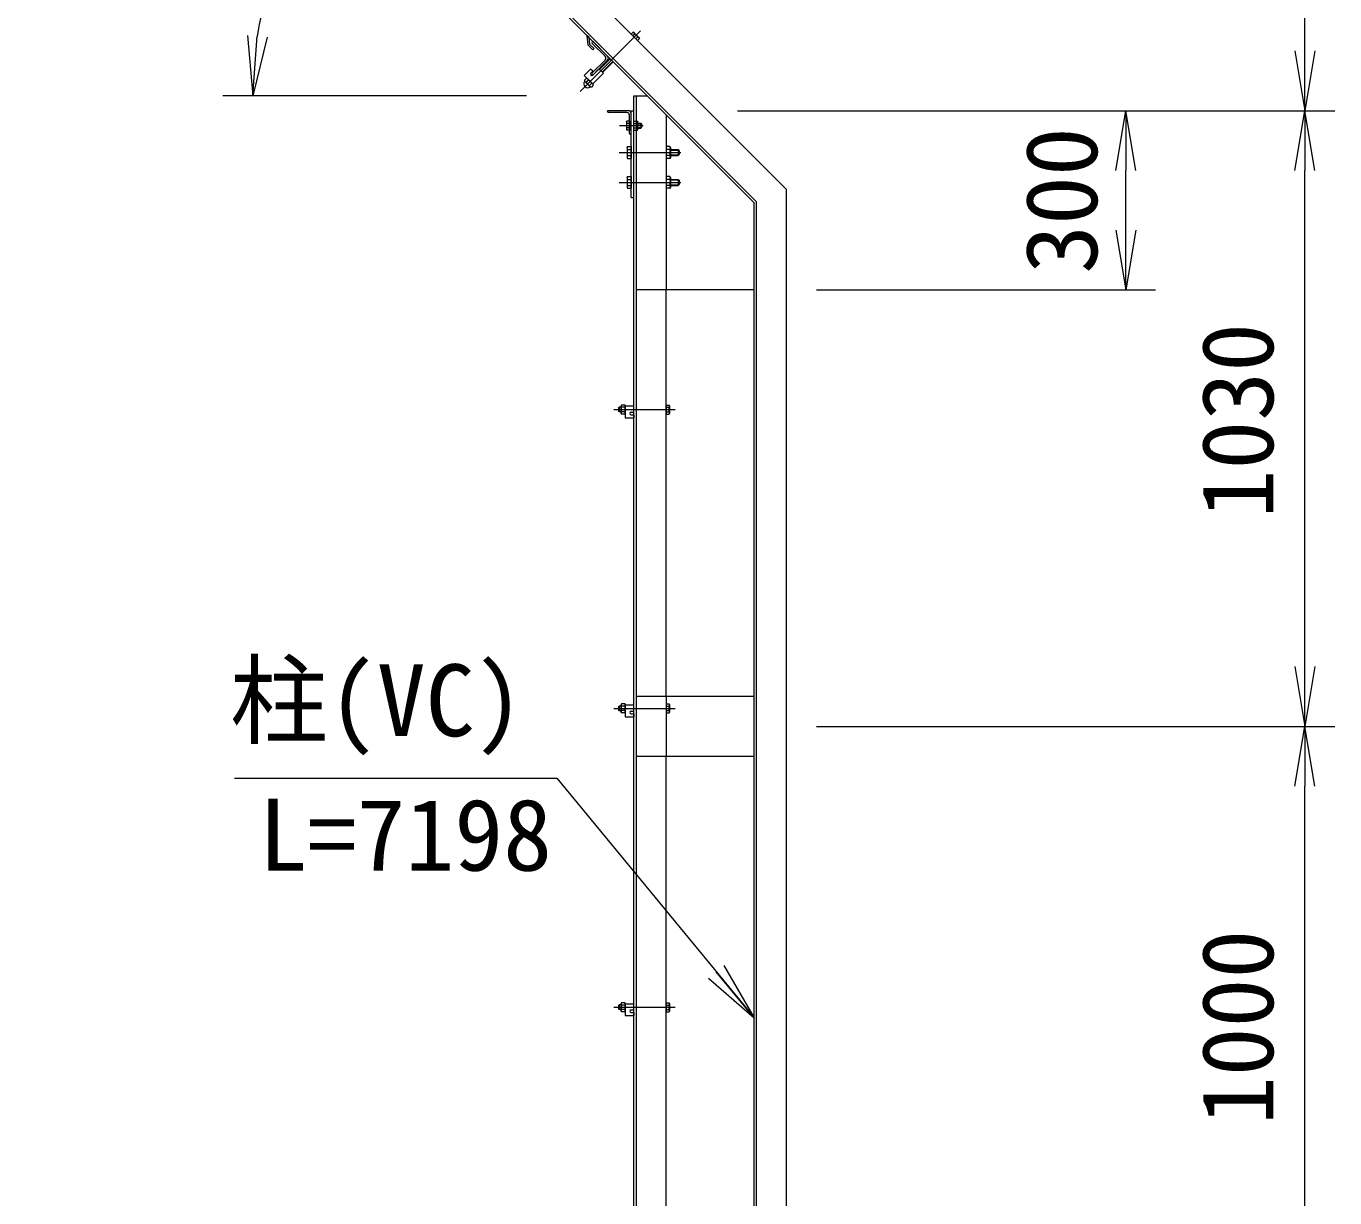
# Model space of a CAD drawing. Units: millimetres, scale not verified. Extents: x -10500 to 10500, y -7425 to 7425.
# Drawn here: x -2399 to -211, y -637 to 1323 of the extents above; entities that cross this region are included whole.
import ezdxf
from ezdxf.enums import TextEntityAlignment as Align

# ---------------------------------------------------------------- set-up
doc = ezdxf.new("R2010")
doc.units = ezdxf.units.MM
doc.header["$LTSCALE"] = 50
doc.linetypes.add('DASHED', pattern=[7.5, 6, -1.5])
doc.linetypes.add('USER1', pattern=[50.8, 31.75, -6.35, 6.35, -6.35])
for name, color, linetype, lineweight in [('0-0_D-STR3', 3, 'Continuous', 13), ('0-1_D-STR1', 1, 'Continuous', 18), ('0-2_D-BMK', 2, 'USER1', 13), ('0-4_D-STR-TXT', 7, 'Continuous', 9), ('0-6_D-STR-DIM', 7, 'Continuous', 9), ('0-7_0', 7, 'Continuous', 9)]:
    doc.layers.add(name, color=color, linetype=linetype, lineweight=lineweight)
doc.styles.add('ＭＳ ゴシック', font='')
doc.styles.get('ＭＳ ゴシック').set_extended_font_data('MS Gothic')

# ---------------------------------------------------------------- blocks, each defined once
blk = doc.blocks.new('_Open')
at = {"layer": '0-7_0'}
blk.add_line((-50, 8.33), (0, 0), dxfattribs=at)
blk.add_lwpolyline([(-50, -8.33), (0, 0), (-50, 0)], dxfattribs=at)

msp = doc.modelspace()

# ---------------------------------------------------------------- linework, layer by layer
at = {"layer": '0-0_D-STR3'}
for p, q in [((-1387.56, 1310.21), (-1384.31, 1313.46)), ((-1382.96, 1313.1), (-1384.31, 1313.46)), ((-1376.95, 1299.59), (-1387.56, 1310.21)), ((-1384.91, 1307.56), (-1381.66, 1310.81)), ((-1374.06, 1304.19), (-1382.96, 1313.1)), ((-1379.6, 1302.25), (-1376.35, 1305.5)), ((-1376.95, 1299.59), (-1373.69, 1302.85)), ((-1374.06, 1304.19), (-1373.69, 1302.85)), ((-1423.27, 1269.55), (-1441.12, 1251.69)), ((-1465.87, 1241.09), (-1455.27, 1251.69)), ((-1451.73, 1248.16), (-1455.27, 1251.69)), ((-1455.09, 1244.8), (-1451.73, 1248.16)), ((-1451.91, 1241.62), (-1441.48, 1252.05)), ((-1434.05, 1244.62), (-1441.48, 1252.05)), ((-1422.74, 1269.02), (-1440.59, 1251.16)), ((-1418.14, 1264.42), (-1436, 1246.57)), ((-1417.61, 1263.89), (-1435.47, 1246.04)), ((-1451.73, 1226.94), (-1465.87, 1241.09)), ((-1462.41, 1236.21), (-1465.59, 1233.02)), ((-1456.16, 1222.18), (-1464.89, 1230.91)), ((-1456.16, 1222.18), (-1464.89, 1230.91)), ((-1462.73, 1230.16), (-1459.54, 1233.34)), ((-1451.57, 1226.78), (-1460.3, 1235.51)), ((-1451.57, 1226.78), (-1460.3, 1235.51)), ((-1457, 1224.43), (-1453.82, 1227.62)), ((-1451.73, 1226.94), (-1434.05, 1244.62)), ((-1450.95, 1224.75), (-1454.14, 1221.57)), ((-1387.29, 1037.07), (-1387.29, 1182.07)), ((-1387.29, 1182.07), (-1382.79, 1182.07)), ((-1395.59, 1163.37), (-1394.9, 1164.58)), ((-1395.59, 1163.37), (-1395.59, 1150.77)), ((-1390.29, 1164.58), (-1394.9, 1164.58)), ((-1390.29, 1160.82), (-1394.9, 1160.82)), ((-1390.29, 1164.58), (-1390.29, 1149.56)), ((-1382.79, 1164.58), (-1377.02, 1164.58)), ((-1382.79, 1149.56), (-1382.79, 1164.58)), ((-1382.79, 1160.82), (-1377.02, 1160.82)), ((-1377.02, 1164.58), (-1376.29, 1163.32)), ((-1376.29, 1150.82), (-1376.29, 1163.32)), ((-1376.29, 1161.07), (-1371.49, 1161.07)), ((-1376.29, 1160.32), (-1370.74, 1160.32)), ((-1371.49, 1161.07), (-1370.29, 1159.87)), ((-1371.49, 1161.07), (-1371.49, 1153.07)), ((-1395.59, 1150.77), (-1394.9, 1149.56)), ((-1390.29, 1153.32), (-1394.9, 1153.32)), ((-1390.29, 1149.56), (-1394.9, 1149.56)), ((-1382.79, 1153.32), (-1377.02, 1153.32)), ((-1382.79, 1149.56), (-1377.02, 1149.56)), ((-1377.02, 1149.56), (-1376.29, 1150.82)), ((-1376.29, 1153.82), (-1370.74, 1153.82)), ((-1376.29, 1153.07), (-1371.49, 1153.07)), ((-1371.49, 1153.07), (-1370.29, 1154.27)), ((-1370.29, 1159.87), (-1370.29, 1154.27)), ((-1394.29, 1120.32), (-1393.39, 1121.88)), ((-1394.29, 1120.32), (-1394.29, 1103.82)), ((-1393.39, 1121.88), (-1387.29, 1121.88)), ((-1393.39, 1116.98), (-1387.29, 1116.98)), ((-1387.29, 1121.88), (-1387.29, 1102.25)), ((-1394.29, 1103.82), (-1393.39, 1102.25)), ((-1393.39, 1107.16), (-1387.29, 1107.16)), ((-1393.39, 1102.25), (-1387.29, 1102.25)), ((-1394.29, 1070.32), (-1393.39, 1071.88)), ((-1394.29, 1070.32), (-1394.29, 1053.82)), ((-1394.29, 1053.82), (-1393.39, 1052.25)), ((-1393.39, 1071.88), (-1387.29, 1071.88)), ((-1393.39, 1066.98), (-1387.29, 1066.98)), ((-1393.39, 1057.16), (-1387.29, 1057.16)), ((-1393.39, 1052.25), (-1387.29, 1052.25)), ((-1387.29, 1071.88), (-1387.29, 1052.25)), ((-1387.29, 1037.07), (-1382.79, 1037.07)), ((-1407.59, 686.07), (-1408.79, 684.87)), ((-1408.79, 684.87), (-1408.79, 679.27)), ((-1407.59, 678.07), (-1408.79, 679.27)), ((-1407.59, 686.07), (-1407.59, 678.07)), ((-1404.29, 686.07), (-1407.59, 686.07)), ((-1403.57, 689.58), (-1404.29, 688.32)), ((-1404.29, 675.82), (-1404.29, 688.32)), ((-1397.79, 689.58), (-1403.57, 689.58)), ((-1397.79, 685.82), (-1403.57, 685.82)), ((-1397.79, 674.56), (-1397.79, 689.58)), ((-1397.79, 688.07), (-1382.79, 688.07)), ((-1397.79, 688.07), (-1397.79, 668.07)), ((-1328.79, 689.58), (-1324.19, 689.58)), ((-1328.79, 689.58), (-1328.79, 674.56)), ((-1328.79, 685.82), (-1324.19, 685.82)), ((-1323.49, 688.37), (-1324.19, 689.58)), ((-1323.49, 688.37), (-1323.49, 675.77)), ((-1404.29, 678.07), (-1407.59, 678.07)), ((-1403.57, 674.56), (-1404.29, 675.82)), ((-1397.79, 678.32), (-1403.57, 678.32)), ((-1397.79, 674.56), (-1403.57, 674.56)), ((-1397.79, 668.07), (-1382.79, 668.07)), ((-1387.54, 677.57), (-1382.79, 677.57)), ((-1387.54, 673.07), (-1382.79, 673.07)), ((-1382.79, 673.07), (-1382.79, 668.07)), ((-1328.79, 678.32), (-1324.19, 678.32)), ((-1328.79, 674.56), (-1324.19, 674.56)), ((-1323.49, 675.77), (-1324.19, 674.56)), ((-1407.59, 186.07), (-1408.79, 184.87)), ((-1408.79, 184.87), (-1408.79, 179.27)), ((-1407.59, 178.07), (-1408.79, 179.27)), ((-1407.59, 186.07), (-1407.59, 178.07)), ((-1404.29, 186.07), (-1407.59, 186.07)), ((-1404.29, 178.07), (-1407.59, 178.07)), ((-1403.57, 189.58), (-1404.29, 188.32)), ((-1404.29, 175.82), (-1404.29, 188.32)), ((-1403.57, 174.56), (-1404.29, 175.82)), ((-1397.79, 189.58), (-1403.57, 189.58)), ((-1397.79, 185.82), (-1403.57, 185.82)), ((-1397.79, 178.32), (-1403.57, 178.32)), ((-1397.79, 174.56), (-1397.79, 189.58)), ((-1397.79, 188.07), (-1382.79, 188.07)), ((-1397.79, 188.07), (-1397.79, 168.07)), ((-1387.54, 177.57), (-1382.79, 177.57)), ((-1328.79, 189.58), (-1324.19, 189.58)), ((-1328.79, 189.58), (-1328.79, 174.56)), ((-1328.79, 185.82), (-1324.19, 185.82)), ((-1328.79, 178.32), (-1324.19, 178.32)), ((-1323.49, 188.37), (-1324.19, 189.58)), ((-1323.49, 175.77), (-1324.19, 174.56)), ((-1323.49, 188.37), (-1323.49, 175.77)), ((-1397.79, 174.56), (-1403.57, 174.56)), ((-1397.79, 168.07), (-1382.79, 168.07)), ((-1387.54, 173.07), (-1382.79, 173.07)), ((-1382.79, 173.07), (-1382.79, 168.07)), ((-1328.79, 174.56), (-1324.19, 174.56)), ((-1407.59, -313.93), (-1408.79, -315.13)), ((-1408.79, -315.13), (-1408.79, -320.73)), ((-1407.59, -321.93), (-1408.79, -320.73)), ((-1407.59, -313.93), (-1407.59, -321.93)), ((-1404.29, -313.93), (-1407.59, -313.93)), ((-1404.29, -321.93), (-1407.59, -321.93)), ((-1403.57, -310.42), (-1404.29, -311.68)), ((-1404.29, -324.18), (-1404.29, -311.68)), ((-1403.57, -325.44), (-1404.29, -324.18)), ((-1397.79, -310.42), (-1403.57, -310.42)), ((-1397.79, -314.18), (-1403.57, -314.18)), ((-1397.79, -321.68), (-1403.57, -321.68)), ((-1397.79, -325.44), (-1403.57, -325.44)), ((-1397.79, -325.44), (-1397.79, -310.42)), ((-1397.79, -311.93), (-1382.79, -311.93)), ((-1397.79, -311.93), (-1397.79, -331.93)), ((-1387.54, -322.43), (-1382.79, -322.43)), ((-1387.54, -326.93), (-1382.79, -326.93)), ((-1382.79, -326.93), (-1382.79, -331.93)), ((-1328.79, -310.42), (-1324.19, -310.42)), ((-1328.79, -310.42), (-1328.79, -325.44)), ((-1328.79, -314.18), (-1324.19, -314.18)), ((-1328.79, -321.68), (-1324.19, -321.68)), ((-1328.79, -325.44), (-1324.19, -325.44)), ((-1323.49, -311.63), (-1324.19, -310.42)), ((-1323.49, -324.23), (-1324.19, -325.44)), ((-1323.49, -311.63), (-1323.49, -324.23)), ((-1397.79, -331.93), (-1382.79, -331.93))]:
    msp.add_line(p, q, dxfattribs=at)
at = {"layer": '0-0_D-STR3', "linetype": 'DASHED'}
for p, q in [((-1322.7, 1121.88), (-1328.79, 1121.88)), ((-1328.79, 1121.88), (-1328.79, 1102.25)), ((-1322.7, 1116.98), (-1328.79, 1116.98)), ((-1321.79, 1120.32), (-1322.7, 1121.88)), ((-1321.79, 1120.32), (-1321.79, 1103.82)), ((-1321.79, 1117.07), (-1308.79, 1117.07)), ((-1308.79, 1117.07), (-1307.29, 1115.57)), ((-1322.7, 1107.16), (-1328.79, 1107.16)), ((-1322.7, 1102.25), (-1328.79, 1102.25)), ((-1321.79, 1103.82), (-1322.7, 1102.25)), ((-1321.79, 1116.17), (-1307.89, 1116.17)), ((-1321.79, 1107.97), (-1307.89, 1107.97)), ((-1321.79, 1107.07), (-1308.79, 1107.07)), ((-1307.29, 1115.57), (-1307.29, 1108.57)), ((-1322.7, 1071.88), (-1328.79, 1071.88)), ((-1328.79, 1071.88), (-1328.79, 1052.25)), ((-1322.7, 1066.98), (-1328.79, 1066.98)), ((-1322.7, 1057.16), (-1328.79, 1057.16)), ((-1322.7, 1052.25), (-1328.79, 1052.25)), ((-1321.79, 1070.32), (-1322.7, 1071.88)), ((-1321.79, 1053.82), (-1322.7, 1052.25)), ((-1321.79, 1070.32), (-1321.79, 1053.82)), ((-1321.79, 1067.07), (-1308.79, 1067.07)), ((-1321.79, 1066.17), (-1307.89, 1066.17)), ((-1321.79, 1057.97), (-1307.89, 1057.97)), ((-1321.79, 1057.07), (-1308.79, 1057.07)), ((-1308.79, 1067.07), (-1307.29, 1065.57)), ((-1307.29, 1065.57), (-1307.29, 1058.57))]:
    msp.add_line(p, q, dxfattribs=at)
for points in [[(-1308.79, 1117.07), (-1308.79, 1107.07), (-1307.29, 1108.57)], [(-1308.79, 1067.07), (-1308.79, 1057.07), (-1307.29, 1058.57)]]:
    msp.add_lwpolyline(points, dxfattribs=at)
at = {"layer": '0-0_D-STR3'}
for centre, radius, start, end in [((-1384.92, 1310.2), 3.32, 10.61585, 79.38415), ((-1387.37, 1299.79), 12.42, 27.4121, 62.5879), ((-1376.96, 1302.24), 3.32, 10.61585, 79.38415), ((-1460.22, 1226.94), 6.5, 142.16806, 307.83194), ((-1463.06, 1232.69), 2.55, 172.42505, 277.57495), ((-1465.74, 1231.24), 0.5, 322.16806, 28.42019), ((-1454.42, 1232.74), 8.7, 197.26063, 252.73937), ((-1462.07, 1233.68), 2.55, 352.42505, 97.57495), ((-1462.13, 1225.03), 8.7, 17.26063, 72.73937), ((-1453.5, 1243.21), 2.25, 135, 315), ((-1453.47, 1225.1), 2.54, 352.21089, 97.78911), ((-1454.48, 1224.09), 2.54, 172.21089, 277.78911), ((-1455.92, 1221.41), 0.5, 54.83916, 127.83194), ((-1383.06, 1157.07), 12.42, 162.4121, 197.5879), ((-1392.15, 1162.7), 3.32, 145.61585, 214.38415), ((-1379.76, 1162.7), 3.32, 325.61586, 34.38414), ((-1388.86, 1157.07), 12.42, 342.4121, 17.5879), ((-1392.15, 1151.44), 3.32, 145.61585, 214.38415), ((-1379.76, 1151.44), 3.32, 325.61585, 34.38416), ((-1377.91, 1112.07), 16.24, 162.41205, 197.58795), ((-1389.8, 1119.43), 4.34, 145.61575, 214.38425), ((-1389.8, 1104.71), 4.34, 145.61575, 214.38425), ((-1377.91, 1062.07), 16.24, 162.41205, 197.58795), ((-1389.8, 1069.43), 4.34, 145.61575, 214.38425), ((-1389.8, 1054.71), 4.34, 145.61575, 214.38425), ((-1400.83, 687.7), 3.32, 145.61586, 214.38414), ((-1391.73, 682.07), 12.42, 162.4121, 197.5879), ((-1326.93, 687.7), 3.32, 325.61585, 34.38415), ((-1336.03, 682.07), 12.42, 342.4121, 17.5879), ((-1400.83, 676.44), 3.32, 145.61584, 214.38415), ((-1387.54, 675.32), 2.25, 90, 270), ((-1326.93, 676.44), 3.32, 325.61585, 34.38415), ((-1400.83, 187.7), 3.32, 145.61586, 214.38414), ((-1391.73, 182.07), 12.42, 162.4121, 197.5879), ((-1400.83, 176.44), 3.32, 145.61584, 214.38415), ((-1387.54, 175.32), 2.25, 90, 270), ((-1326.93, 187.7), 3.32, 325.61585, 34.38415), ((-1336.03, 182.07), 12.42, 342.4121, 17.5879), ((-1326.93, 176.44), 3.32, 325.61585, 34.38415), ((-1400.83, -312.3), 3.32, 145.61586, 214.38414), ((-1391.73, -317.93), 12.42, 162.4121, 197.5879), ((-1400.83, -323.56), 3.32, 145.61584, 214.38415), ((-1387.54, -324.68), 2.25, 90, 270), ((-1326.93, -312.3), 3.32, 325.61585, 34.38415), ((-1336.03, -317.93), 12.42, 342.4121, 17.5879), ((-1326.93, -323.56), 3.32, 325.61585, 34.38415)]:
    msp.add_arc(centre, radius, start, end, dxfattribs=at)
at = {"layer": '0-0_D-STR3', "linetype": 'DASHED'}
for centre, radius, start, end in [((-1338.18, 1112.07), 16.24, 342.41205, 17.58795), ((-1326.28, 1119.43), 4.34, 325.61575, 34.38425), ((-1326.28, 1104.71), 4.34, 325.61575, 34.38425), ((-1338.18, 1062.07), 16.24, 342.41205, 17.58795), ((-1326.28, 1069.43), 4.34, 325.61575, 34.38425), ((-1326.28, 1054.71), 4.34, 325.61575, 34.38425)]:
    msp.add_arc(centre, radius, start, end, dxfattribs=at)
at = {"layer": '0-1_D-STR1'}
for p, q in [((-2361.25, 2283.89), (-1127.79, 1050.44)), ((-2399.43, 2245.71), (-1181.79, 1028.07)), ((-2396.6, 2248.54), (-1177.79, 1029.73)), ((-1457.95, 1304.23), (-1461.19, 1307.46)), ((-1459.42, 1291.55), (-1461.19, 1307.46)), ((-1451.64, 1283.77), (-1459.42, 1291.55)), ((-1456.5, 1292.88), (-1457.95, 1304.23)), ((-1449.52, 1285.9), (-1456.5, 1292.88)), ((-1452.61, 1297.48), (-1451.91, 1298.18)), ((-1431.05, 1273.08), (-1452.61, 1294.65)), ((-1427.16, 1273.44), (-1451.91, 1298.18)), ((-1449.52, 1285.9), (-1451.64, 1283.77)), ((-1452.61, 1245.15), (-1431.05, 1266.72)), ((-1451.91, 1241.62), (-1427.16, 1266.36)), ((-1452.61, 1242.32), (-1451.91, 1241.62)), ((-1382.79, -4447.93), (-1382.79, 1207.07)), ((-1382.79, 1207.07), (-1360.79, 1207.07)), ((-1378.79, -793.03), (-1378.79, 1207.07)), ((-1427.29, 1181.07), (-1427.29, 1182.07)), ((-1392.29, 1182.07), (-1427.29, 1182.07)), ((-1394.79, 1179.07), (-1425.29, 1179.07)), ((-1390.29, 1144.07), (-1390.29, 1174.57)), ((-1387.29, 1142.07), (-1387.29, 1177.07)), ((-1388.29, 1142.07), (-1387.29, 1142.07)), ((-1177.79, -4447.93), (-1177.79, 1029.73)), ((-1127.79, -4447.93), (-1127.79, 1050.44)), ((-1181.79, -4447.93), (-1181.79, 1028.07)), ((-1181.79, 882.07), (-1378.79, 882.07)), ((-1328.79, 202.07), (-1328.79, 882.07)), ((-1181.79, 202.07), (-1378.79, 202.07)), ((-1378.79, 102.07), (-1181.79, 102.07)), ((-1328.79, -797.93), (-1328.79, 102.07))]:
    msp.add_line(p, q, dxfattribs=at)
at = {"layer": '0-1_D-STR1', "linetype": 'DASHED'}
for p, q in [((-1328.79, 1175.07), (-1328.79, 882.07)), ((-1328.79, 202.07), (-1328.79, 102.07))]:
    msp.add_line(p, q, dxfattribs=at)
at = {"layer": '0-1_D-STR1'}
for centre, radius, start, end in [((-1451.2, 1296.06), 2, 135, 225), ((-1434.23, 1269.9), 4.5, 315, 45), ((-1430.69, 1269.9), 5, 315, 45), ((-1451.2, 1243.74), 2, 135, 225), ((-1392.29, 1177.07), 5, 0, 90), ((-1425.29, 1181.07), 2, 180, 270), ((-1394.79, 1174.57), 4.5, 0, 90), ((-1388.29, 1144.07), 2, 180, 270)]:
    msp.add_arc(centre, radius, start, end, dxfattribs=at)
at = {"layer": '0-2_D-BMK'}
for p, q in [((-1472.93, 1214.23), (-1371.65, 1315.51)), ((-1406.98, 1157.07), (-1367.61, 1157.07)), ((-1407.7, 1112.07), (-1304.7, 1112.07)), ((-1407.7, 1062.07), (-1304.7, 1062.07)), ((-1416.79, 682.07), (-1313.79, 682.07)), ((-1416.79, 182.07), (-1313.79, 182.07)), ((-1416.79, -317.93), (-1313.79, -317.93))]:
    msp.add_line(p, q, dxfattribs=at)
at = {"layer": '0-4_D-STR-TXT'}
msp.add_lwpolyline([(-2051.08, 65.59), (-1511.97, 65.59), (-1183.06, -334.2)], dxfattribs=at)
at = {"layer": '0-6_D-STR-DIM'}
for p, q in [((-260.59, 1282.07), (-260.59, 2082.07)), ((-1562.53, 1206.82), (-2070.41, 1206.82)), ((-1209.43, 1182.07), (-210.59, 1182.07)), ((-1209.43, 1182.07), (-210.59, 1182.07)), ((-1077.79, 1182.07), (-510.29, 1182.07)), ((-560.29, 982.07), (-560.29, 1082.07)), ((-260.59, 252.07), (-260.59, 1082.07)), ((-1077.79, 882.07), (-510.29, 882.07)), ((-1077.79, 152.07), (-210.59, 152.07)), ((-1077.79, 152.07), (-210.59, 152.07)), ((-260.59, -747.93), (-260.59, 52.07))]:
    msp.add_line(p, q, dxfattribs=at)
msp.add_arc((-1360.54, 1206.82), 659.88, 143.69116, 171.30884, dxfattribs=at)

# ---------------------------------------------------------------- block references
at = {"layer": '0-4_D-STR-TXT', "xscale": 2, "yscale": 2, "rotation": 309.44393}
msp.add_blockref('_Open', (-1181.79, -335.74), dxfattribs=at)
at = {"layer": '0-6_D-STR-DIM', "xscale": 2, "yscale": 2}
for p, rotation in [((-2020.41, 1206.82), 265.65442), ((-260.59, 1182.07), 270), ((-560.29, 1182.07), 90), ((-260.59, 1182.07), 90), ((-560.29, 882.07), 270), ((-260.59, 152.07), 270), ((-260.59, 152.07), 90)]:
    msp.add_blockref('_Open', p, dxfattribs=dict(at, rotation=rotation))

# ---------------------------------------------------------------- texts
at = {"layer": '0-4_D-STR-TXT', "style": 'ＭＳ ゴシック'}
for s, p in [('柱(VC) \u3000\u3000', (-2058.69, 99.6)), ('L=7198', (-2010.46, -125.42))]:
    msp.add_text(s, height=120.2, dxfattribs=at).set_placement(p, align=Align.BOTTOM_LEFT)
at = {"layer": '0-6_D-STR-DIM', "style": 'ＭＳ ゴシック'}
for s, p in [('300', (-572.02, 909.1)), ('1030', (-277.46, 499.82)), ('1000', (-277.46, -515.18))]:
    msp.add_text(s, height=120.2, rotation=90, dxfattribs=at).set_placement(p, align=Align.BOTTOM_LEFT)

doc.saveas('drawing.dxf')
